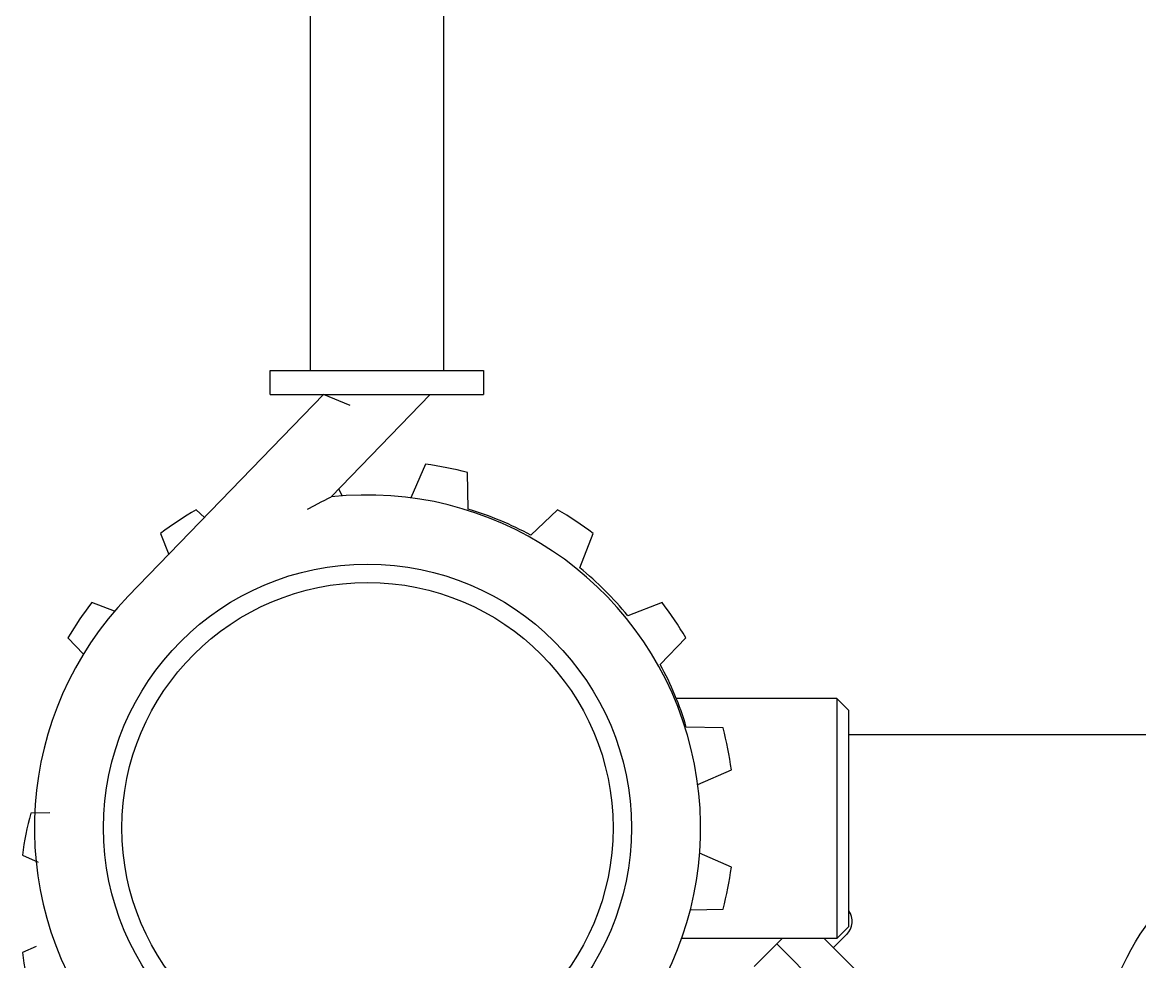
# Model space of a CAD drawing. Header units: inches. Extents: x 2625 to 3066, y 1222 to 1501.
# Drawn here: x 2932.9 to 2959.08, y 1310.28 to 1332.3 of the extents above; entities that cross this region are included whole.
import ezdxf

# ---------------------------------------------------------------- set-up
doc = ezdxf.new("R2010")
doc.units = ezdxf.units.IN
doc.header["$MEASUREMENT"] = 0
doc.layers.add('WCTANK', color=7, linetype='Continuous')
doc.layers.add('WDPUMP', color=7, linetype='Continuous')

msp = doc.modelspace()

# ---------------------------------------------------------------- linework, layer by layer
at = {"layer": 'WCTANK', "color": 7, "linetype": 'Continuous'}
for radius in [6.1844, 5.754]:
    msp.add_circle((2940.9835, 1313.4139), radius, dxfattribs=at)
at = {"layer": 'WDPUMP', "color": 7, "linetype": 'Continuous'}
for p, q in [((2939.641, 1342.1339), (2939.641, 1324.1339)), ((2942.766, 1342.1339), (2942.766, 1324.1339)), ((2938.7035, 1323.5714), (2938.7035, 1324.1339)), ((2938.7035, 1324.1339), (2943.7035, 1324.1339)), ((2943.7035, 1324.1339), (2943.7035, 1323.5714)), ((2939.9535, 1323.5714), (2935.3757, 1318.8426)), ((2938.7035, 1323.5714), (2943.7035, 1323.5714)), ((2940.5785, 1323.3185), (2939.9535, 1323.5714)), ((2940.1306, 1321.1722), (2942.4535, 1323.5714)), ((2942.3458, 1321.9408), (2941.9982, 1321.1527)), ((2943.3461, 1320.8829), (2943.3266, 1321.7457)), ((2940.389, 1321.1963), (2940.3155, 1321.363)), ((2940.1306, 1321.1722), (2940.1306, 1321.1722)), ((2937.1613, 1320.6872), (2936.9688, 1320.8711)), ((2945.4377, 1320.8713), (2944.8138, 1320.275)), ((2936.1374, 1320.3155), (2936.3274, 1319.8257)), ((2945.9571, 1319.5111), (2946.2692, 1320.3158)), ((2935.0565, 1318.4922), (2934.5216, 1318.6997)), ((2947.885, 1318.7), (2947.0804, 1318.3879)), ((2933.9661, 1317.8682), (2934.3274, 1317.4901)), ((2947.8443, 1317.2446), (2948.4406, 1317.8686)), ((2951.9821, 1316.4477), (2948.2192, 1316.4477)), ((2951.9821, 1316.4477), (2951.9821, 1310.8202)), ((2952.2635, 1316.1663), (2951.9821, 1316.4477)), ((2952.2635, 1311.1016), (2952.2635, 1316.1663)), ((2949.3151, 1315.7575), (2948.4523, 1315.777)), ((2952.2635, 1315.6035), (2960.2616, 1315.6035)), ((2948.7222, 1314.4291), (2949.5102, 1314.7767)), ((2933.5417, 1313.7673), (2933.0917, 1313.757)), ((2932.8966, 1312.7763), (2933.2708, 1312.6112)), ((2949.5103, 1312.4916), (2948.7658, 1312.8199)), ((2948.5485, 1311.4935), (2949.3152, 1311.5108)), ((2951.9821, 1310.8202), (2952.2635, 1311.1016)), ((2951.9821, 1310.8202), (2948.3449, 1310.8202)), ((2950.6995, 1310.8202), (2950.0437, 1310.1644)), ((2951.686, 1310.8202), (2956.1425, 1306.3637)), ((2952.211, 1310.9175), (2951.8998, 1310.6063)), ((2933.2177, 1310.6328), (2932.8967, 1310.4912)), ((2950.574, 1310.6947), (2955.5238, 1305.745))]:
    msp.add_line(p, q, dxfattribs=at)
at = {"layer": 'WDPUMP', "color": 7, "linetype": 'Continuous', "flags": 128}
msp.add_lwpolyline([(2939.5771, 1320.8878), (2939.5778, 1320.8881), (2939.739, 1320.9736), (2939.8989, 1321.0566), (2939.9805, 1321.0985), (2940.0575, 1321.1374), (2940.1049, 1321.1607), (2940.1239, 1321.1696), (2940.1306, 1321.1722)], dxfattribs=at)
at = {"layer": 'WDPUMP', "color": 7, "linetype": 'Continuous'}
for centre, radius, start, end in [((2941.2035, 1313.6339), 8.385, 75.33293, 82.17011), ((2940.9835, 1313.4139), 7.805, 135.92965, 96.27358), ((2941.2035, 1313.6339), 8.385, 120.33293, 127.17011), ((2941.2035, 1313.6339), 7.559, 61.46985, 73.53319), ((2941.2035, 1313.6339), 8.385, 52.83293, 59.67011), ((2941.2035, 1313.6339), 7.559, 38.96985, 51.03319), ((2941.2035, 1313.6339), 8.385, 142.83293, 149.67011), ((2941.2035, 1313.6339), 8.385, 30.33293, 37.17011), ((2941.2035, 1313.6339), 7.559, 16.46985, 28.53319), ((2941.2035, 1313.6339), 8.385, 7.83293, 14.67011), ((2941.2035, 1311.6339), 8.385, 165.33293, 172.17011), ((2941.2035, 1313.6339), 8.385, 345.33293, 352.17011), ((2951.9017, 1311.2269), 0.4375, 315, 34.21576), ((2941.2035, 1311.6339), 8.385, 187.83293, 194.67011)]:
    msp.add_arc(centre, radius, start, end, dxfattribs=at)
msp.add_open_spline([(2955.4354, 1307.0708), (2956.1937, 1307.7932), (2958.4049, 1308.565), (2958.8801, 1311.0303), (2959.7616, 1311.6644)], degree=3, knots=[0, 0, 0, 0, 3.1418541, 6.3996662, 6.3996662, 6.3996662, 6.3996662], dxfattribs=at)

doc.saveas('drawing.dxf')
